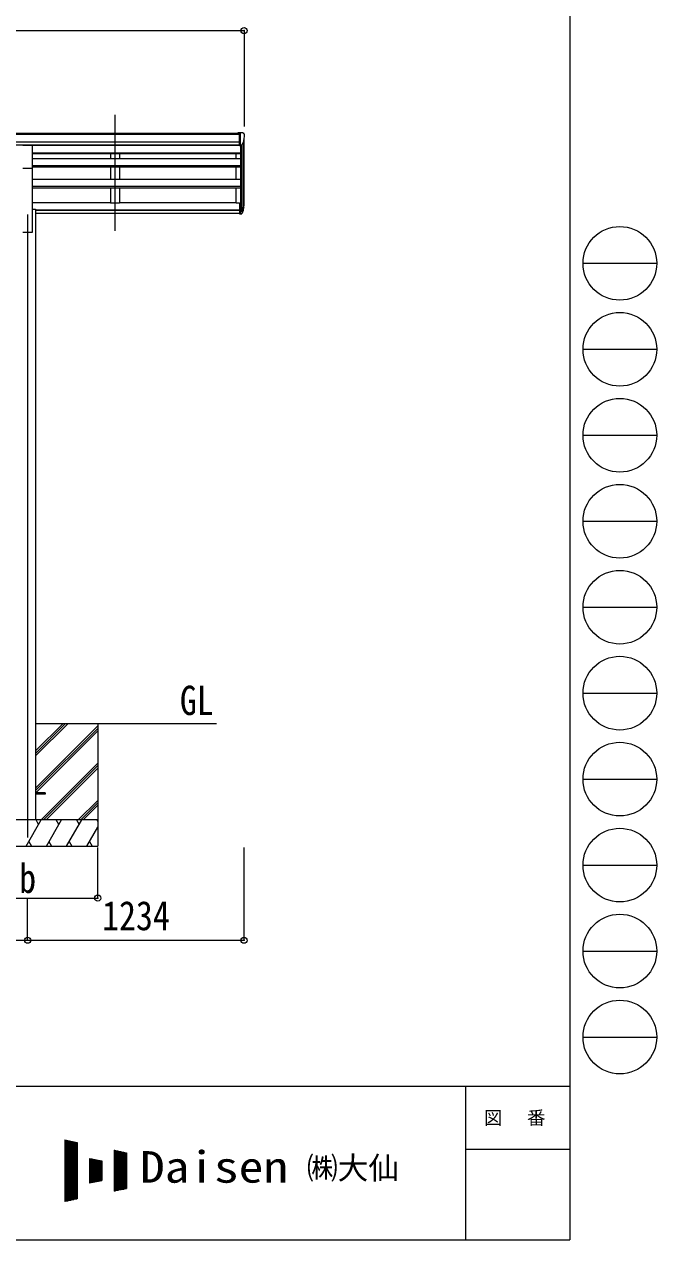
# Model space of a CAD drawing. Units: millimetres at full size; details may follow other scales. Extents: x -9783 to 33769, y -6828 to 6752.
# Drawn here: x 6287 to 9892, y -6828 to 99 of the extents above; entities that cross this region are included whole.
import ezdxf
from ezdxf.enums import TextEntityAlignment as Align

# ---------------------------------------------------------------- set-up
doc = ezdxf.new("R2010")
doc.units = ezdxf.units.MM
doc.header["$LTSCALE"] = 35
doc.header["$PDMODE"] = 32
doc.header["$PDSIZE"] = 35
for name, color, linetype, lineweight in [('0-0_0', 7, 'Continuous', 9), ('0-1_本体', 4, 'Continuous', 9), ('0-2_部品', 7, 'Continuous', 9), ('0-8_PARTS2', 2, 'Continuous', 9), ('0-A_寸法', 6, 'Continuous', 9), ('F-0_240', 7, 'Continuous', 9)]:
    doc.layers.add(name, color=color, linetype=linetype, lineweight=lineweight)
doc.styles.add('ＭＳ ゴシック', font='')
doc.styles.get('ＭＳ ゴシック').set_extended_font_data('MS Gothic')

msp = doc.modelspace()

# ---------------------------------------------------------------- linework, layer by layer
at = {"layer": '0-0_0'}
for p, q in [((6351.4, -3884.99), (7382.2, -3884.99)), ((6351.4, -4070.62), (6537.04, -3884.99)), ((6351.4, -4056.48), (6522.89, -3884.99)), ((6351.4, -4042.33), (6508.75, -3884.99)), ((6351.4, -4254.46), (6706.2, -3899.67)), ((6351.4, -4268.61), (6706.2, -3913.81)), ((6353.66, -4280.49), (6706.2, -3927.95)), ((6706.2, -3884.99), (6706.2, -4584.99)), ((6383.01, -4434.99), (6706.2, -4111.8)), ((6397.15, -4434.99), (6706.2, -4125.94)), ((6411.3, -4434.99), (6706.2, -4140.08)), ((6595.15, -4434.99), (6706.2, -4323.93)), ((6609.29, -4434.99), (6706.2, -4338.07)), ((6623.43, -4434.99), (6706.2, -4352.21)), ((6706.2, -4434.99), (5906.2, -4434.99)), ((6297.36, -4584.99), (6383.96, -4434.99)), ((6368.96, -4460.97), (6353.96, -4434.99)), ((6412.83, -4584.99), (6499.43, -4434.99)), ((6484.43, -4460.97), (6469.43, -4434.99)), ((6528.3, -4584.99), (6614.9, -4434.99)), ((6584.9, -4434.99), (6599.9, -4460.97)), ((6643.77, -4584.99), (6706.2, -4476.85)), ((6700.37, -4434.99), (6706.2, -4445.09)), ((6312.36, -4559.01), (6327.36, -4584.99)), ((6427.83, -4559.01), (6442.83, -4584.99)), ((6543.3, -4559.01), (6558.3, -4584.99)), ((6658.77, -4559.01), (6673.77, -4584.99)), ((5906.2, -4584.99), (6706.2, -4584.99))]:
    msp.add_line(p, q, dxfattribs=at)
at = {"layer": '0-1_本体'}
for p, q in [((1798.7, -520.87), (7513.7, -520.87)), ((1798.7, -526.22), (7513.7, -526.22)), ((1798.7, -569.74), (7513.7, -569.75)), ((1798.7, -587.42), (7513.7, -587.42)), ((7513.7, -589.91), (6333.7, -589.91)), ((7520.2, -592.26), (6333.7, -592.26)), ((6779.2, -589.79), (6779.2, -592.26)), ((6829.2, -589.79), (6829.2, -592.26)), ((7520.2, -592.25), (7520.2, -919.69)), ((7526.2, -591.77), (7526.2, -964.13)), ((7535.92, -576.42), (7535.92, -946.13)), ((7540.2, -921.86), (7540.2, -557.62)), ((7520.2, -634.45), (6333.7, -634.45)), ((7520.2, -635.84), (6333.7, -635.84)), ((7520.2, -639.53), (6333.7, -639.53)), ((7520.2, -666.78), (6333.7, -666.78)), ((6779.2, -639.53), (6779.2, -666.78)), ((6829.2, -639.53), (6829.2, -666.78)), ((7495.2, -666.78), (7495.2, -639.53)), ((7520.2, -707.51), (6333.7, -707.51)), ((7520.2, -708.99), (6333.7, -708.99)), ((7520.2, -715.8), (6333.7, -715.8)), ((6333.7, -1084.99), (6333.7, -721.05)), ((6779.2, -715.8), (6779.2, -785.29)), ((6829.2, -715.8), (6829.2, -785.29)), ((7495.2, -785.29), (7495.2, -715.8)), ((7520.2, -785.29), (6333.7, -785.29)), ((7520.2, -824.6), (6333.7, -824.6)), ((7520.2, -826.09), (6333.7, -826.09)), ((7520.2, -835.56), (6333.7, -835.56)), ((6779.2, -835.56), (6779.2, -920.52)), ((6829.2, -835.56), (6829.2, -920.52)), ((7495.2, -920.52), (7495.2, -835.56)), ((6333.7, -915.72), (6779.2, -915.72)), ((6333.7, -954.99), (6351.4, -954.99)), ((6351.4, -954.99), (6351.4, -4434.99)), ((7513.7, -960.03), (6351.4, -960.03)), ((7513.7, -961.41), (6351.4, -961.41)), ((6829.2, -920.52), (6779.2, -920.52)), ((6829.2, -915.72), (7495.2, -915.72)), ((7513.7, -920.52), (7495.2, -920.52)), ((7513.7, -978.58), (6351.4, -978.58)), ((6278.7, -1084.99), (6333.7, -1084.99))]:
    msp.add_line(p, q, dxfattribs=at)
at = {"layer": '0-2_部品'}
for p, q in [((7513.7, -519.26), (7503.7, -519.35)), ((7503.7, -520.87), (7503.7, -519.35)), ((7513.7, -591.25), (7513.7, -519.26)), ((7532.2, -519.26), (7513.7, -519.26)), ((7520.2, -592.25), (7520.2, -519.26)), ((7532.2, -519.26), (7534.54, -519.41)), ((7535.29, -519.83), (7539.36, -525.64)), ((7542.2, -528.63), (7542.2, -529.26)), ((6278.7, -589.13), (6333.7, -589.13)), ((6333.7, -721.2), (6333.7, -589.13)), ((7513.7, -591.25), (7520.2, -591.25)), ((7520.2, -592.25), (7525.41, -591.93)), ((7527.83, -590.44), (7537.1, -574.37)), ((6278.7, -721.2), (6333.7, -721.2)), ((7513.7, -919.69), (7513.7, -980.76)), ((7513.7, -919.69), (7520.2, -919.69)), ((7513.7, -958), (7520.2, -958)), ((7513.7, -963.4), (7520.2, -963.4)), ((7520.2, -919.69), (7520.2, -981.57)), ((7520.2, -964.4), (7525.34, -964.4)), ((7520.2, -966.4), (7525.05, -966.4)), ((7526.64, -963.65), (7536.39, -945.24)), ((7537.81, -945.73), (7527.65, -964.9)), ((7535.23, -962.59), (7527.65, -980.07)), ((7513.7, -980.76), (7520.2, -980.76)), ((7520.2, -981.57), (7525.05, -981.57))]:
    msp.add_line(p, q, dxfattribs=at)
at = {"layer": '0-2_部品', "color": 4}
msp.add_line((6405.8, -4280.49), (6351, -4280.49), dxfattribs=at)
msp.add_lwpolyline([(6405.8, -4280.49), (6405.8, -4289.49), (6351, -4289.49)], dxfattribs=at)
at = {"layer": '0-2_部品'}
for centre, radius, start, end in [((7534.48, -520.4), 1, 35, 86.5), ((7340.2, -529.26), 202, 347.09739, 0), ((7539.2, -528.63), 3, 0, 87), ((7525.23, -588.94), 3, 273.5, 330), ((7525.05, -963.4), 3, 270, 330), ((7525.34, -962.9), 1.5, 270, 330), ((7406.99, -926.51), 133.22, 344.28698, 356.72013), ((7452.26, -919.28), 88.05, 342.78929, 2.77608), ((7451.54, -923.56), 89.07, 345.58812, 5.50424), ((7525.05, -978.57), 3, 270, 330)]:
    msp.add_arc(centre, radius, start, end, dxfattribs=at)
at = {"layer": '0-8_PARTS2'}
for p, q in [((6804.2, -1078.78), (6804.2, -416.26)), ((6306.2, -984.99), (6306.2, -4534.99))]:
    msp.add_line(p, q, dxfattribs=at)
at = {"layer": '0-A_寸法'}
for p, q in [((1772.2, 63.37), (7540.2, 63.37)), ((7540.2, 63.37), (7540.2, -482.25)), ((6706.2, -4881.38), (6706.2, -4592.41)), ((7540.2, -5121.35), (7540.2, -4592.41)), ((5906.2, -4881.38), (6706.2, -4881.38)), ((6306.2, -5121.35), (6306.2, -4881.38)), ((3006.2, -5121.35), (6306.2, -5121.35)), ((6306.2, -5121.35), (7540.2, -5121.35))]:
    msp.add_line(p, q, dxfattribs=at)
for p in [(7540.2, 63.37), (6706.2, -4881.38), (6306.2, -5121.35), (7540.2, -5121.35)]:
    msp.add_point(p, dxfattribs=at)
at = {"layer": 'F-0_240', "color": 5}
for p, q in [((9396.97, 6751.9), (9396.97, -6828.1)), ((-9783.03, -5953.1), (9396.97, -5953.1)), ((8801.97, -5953.1), (8801.97, -6828.1)), ((8801.97, -6311.85), (9396.97, -6311.85)), ((-9783.03, -6828.1), (9396.97, -6828.1))]:
    msp.add_line(p, q, dxfattribs=at)
at = {"layer": 'F-0_240', "color": 4}
for p, q in [((9471.77, -1263.1), (9891.77, -1263.1)), ((9471.77, -1753.1), (9891.77, -1753.1)), ((9471.77, -2243.1), (9891.77, -2243.1)), ((9471.77, -2733.1), (9891.77, -2733.1)), ((9471.77, -3223.1), (9891.77, -3223.1)), ((9471.77, -3713.1), (9891.77, -3713.1)), ((9471.77, -4203.1), (9891.77, -4203.1)), ((9471.77, -4693.1), (9891.77, -4693.1)), ((9471.77, -5183.1), (9891.77, -5183.1)), ((9471.77, -5673.1), (9891.77, -5673.1))]:
    msp.add_line(p, q, dxfattribs=at)
at = {"layer": 'F-0_240'}
for p, q in [((6519.04, -6259.47), (6589.04, -6274.05)), ((6519.04, -6259.47), (6519.04, -6609.47)), ((6519.04, -6262.76), (6534.85, -6262.76)), ((6519.04, -6266.26), (6551.65, -6266.26)), ((6519.04, -6269.76), (6568.45, -6269.76)), ((6519.04, -6273.26), (6585.25, -6273.26)), ((6519.04, -6276.76), (6589.04, -6276.76)), ((6519.04, -6280.26), (6589.04, -6280.26)), ((6519.04, -6283.76), (6589.04, -6283.76)), ((6519.04, -6287.26), (6589.04, -6287.26)), ((6519.04, -6290.76), (6589.04, -6290.76)), ((6519.04, -6294.26), (6589.04, -6294.26)), ((6519.04, -6297.76), (6589.04, -6297.76)), ((6519.04, -6301.26), (6589.04, -6301.26)), ((6521.12, -6609.03), (6521.12, -6259.9)), ((6524.62, -6608.3), (6524.62, -6260.63)), ((6528.12, -6607.58), (6528.12, -6261.36)), ((6531.62, -6606.85), (6531.62, -6262.09)), ((6535.12, -6606.12), (6535.12, -6262.81)), ((6538.62, -6605.39), (6538.62, -6263.54)), ((6542.12, -6604.66), (6542.12, -6264.27)), ((6545.62, -6603.93), (6545.62, -6265)), ((6549.12, -6603.2), (6549.12, -6265.73)), ((6552.62, -6602.47), (6552.62, -6266.46)), ((6556.12, -6601.74), (6556.12, -6267.19)), ((6559.62, -6601.01), (6559.62, -6267.92)), ((6563.12, -6600.28), (6563.12, -6268.65)), ((6566.62, -6599.55), (6566.62, -6269.38)), ((6570.12, -6598.83), (6570.12, -6270.11)), ((6573.62, -6598.1), (6573.62, -6270.84)), ((6577.12, -6597.37), (6577.12, -6271.56)), ((6580.62, -6596.64), (6580.62, -6272.29)), ((6584.12, -6595.91), (6584.12, -6273.02)), ((6587.62, -6595.18), (6587.62, -6273.75)), ((6589.04, -6274.05), (6589.04, -6594.88)), ((6519.04, -6304.76), (6589.04, -6304.76)), ((6519.04, -6308.26), (6589.04, -6308.26)), ((6519.04, -6311.76), (6589.04, -6311.76)), ((6519.04, -6315.26), (6589.04, -6315.26)), ((6519.04, -6318.76), (6589.04, -6318.76)), ((6519.04, -6322.26), (6589.04, -6322.26)), ((6519.04, -6325.76), (6589.04, -6325.76)), ((6519.04, -6329.26), (6589.04, -6329.26)), ((6519.04, -6332.76), (6589.04, -6332.76)), ((6519.04, -6336.26), (6589.04, -6336.26)), ((6519.04, -6339.76), (6589.04, -6339.76)), ((6519.04, -6343.26), (6589.04, -6343.26)), ((6519.04, -6346.76), (6589.04, -6346.76)), ((6519.04, -6350.26), (6589.04, -6350.26)), ((6519.04, -6353.76), (6589.04, -6353.76)), ((6519.04, -6357.26), (6589.04, -6357.26)), ((6519.04, -6360.76), (6589.04, -6360.76)), ((6519.04, -6364.26), (6589.04, -6364.26)), ((6519.04, -6367.76), (6589.04, -6367.76)), ((6519.04, -6371.26), (6589.04, -6371.26)), ((6659.04, -6364.47), (6729.04, -6379.05)), ((6659.04, -6364.47), (6659.04, -6504.47)), ((6659.04, -6367.76), (6674.85, -6367.76)), ((6659.04, -6371.26), (6691.65, -6371.26)), ((6661.12, -6504.03), (6661.12, -6364.9)), ((6664.62, -6503.3), (6664.62, -6365.63)), ((6668.12, -6502.58), (6668.12, -6366.36)), ((6671.62, -6501.85), (6671.62, -6367.09)), ((6675.12, -6501.12), (6675.12, -6367.81)), ((6678.62, -6500.39), (6678.62, -6368.54)), ((6682.12, -6499.66), (6682.12, -6369.27)), ((6685.62, -6498.93), (6685.62, -6370)), ((6689.12, -6498.2), (6689.12, -6370.73)), ((6692.62, -6497.47), (6692.62, -6371.46)), ((6696.12, -6496.74), (6696.12, -6372.19)), ((6699.62, -6496.01), (6699.62, -6372.92)), ((6799.04, -6317.8), (6869.04, -6332.38)), ((6799.04, -6317.8), (6799.04, -6551.13)), ((6799.04, -6318.76), (6803.65, -6318.76)), ((6799.04, -6322.26), (6820.45, -6322.26)), ((6799.04, -6325.76), (6837.25, -6325.76)), ((6799.04, -6329.26), (6854.05, -6329.26)), ((6799.04, -6332.76), (6869.04, -6332.76)), ((6799.04, -6336.26), (6869.04, -6336.26)), ((6799.04, -6339.76), (6869.04, -6339.76)), ((6799.04, -6343.26), (6869.04, -6343.26)), ((6799.04, -6346.76), (6869.04, -6346.76)), ((6799.04, -6350.26), (6869.04, -6350.26)), ((6799.04, -6353.76), (6869.04, -6353.76)), ((6799.04, -6357.26), (6869.04, -6357.26)), ((6799.04, -6360.76), (6869.04, -6360.76)), ((6799.04, -6364.26), (6869.04, -6364.26)), ((6799.04, -6367.76), (6869.04, -6367.76)), ((6799.04, -6371.26), (6869.04, -6371.26)), ((6801.12, -6550.7), (6801.12, -6318.23)), ((6804.62, -6549.97), (6804.62, -6318.96)), ((6808.12, -6549.24), (6808.12, -6319.69)), ((6811.62, -6548.51), (6811.62, -6320.42)), ((6815.12, -6547.78), (6815.12, -6321.15)), ((6818.62, -6547.05), (6818.62, -6321.88)), ((6822.12, -6546.33), (6822.12, -6322.61)), ((6825.62, -6545.6), (6825.62, -6323.34)), ((6829.12, -6544.87), (6829.12, -6324.06)), ((6832.62, -6544.14), (6832.62, -6324.79)), ((6836.12, -6543.41), (6836.12, -6325.52)), ((6839.62, -6542.68), (6839.62, -6326.25)), ((6843.12, -6541.95), (6843.12, -6326.98)), ((6846.62, -6541.22), (6846.62, -6327.71)), ((6850.12, -6540.49), (6850.12, -6328.44)), ((6853.62, -6539.76), (6853.62, -6329.17)), ((6857.12, -6539.03), (6857.12, -6329.9)), ((6860.62, -6538.3), (6860.62, -6330.63)), ((6864.12, -6537.58), (6864.12, -6331.36)), ((6867.62, -6536.85), (6867.62, -6332.09)), ((6869.04, -6332.38), (6869.04, -6536.55)), ((6519.04, -6374.76), (6589.04, -6374.76)), ((6519.04, -6378.26), (6589.04, -6378.26)), ((6519.04, -6381.76), (6589.04, -6381.76)), ((6519.04, -6385.26), (6589.04, -6385.26)), ((6519.04, -6388.76), (6589.04, -6388.76)), ((6519.04, -6392.26), (6589.04, -6392.26)), ((6519.04, -6395.76), (6589.04, -6395.76)), ((6519.04, -6399.26), (6589.04, -6399.26)), ((6519.04, -6402.76), (6589.04, -6402.76)), ((6519.04, -6406.26), (6589.04, -6406.26)), ((6519.04, -6409.76), (6589.04, -6409.76)), ((6519.04, -6413.26), (6589.04, -6413.26)), ((6519.04, -6416.76), (6589.04, -6416.76)), ((6519.04, -6420.26), (6589.04, -6420.26)), ((6519.04, -6423.76), (6589.04, -6423.76)), ((6519.04, -6427.26), (6589.04, -6427.26)), ((6519.04, -6430.76), (6589.04, -6430.76)), ((6519.04, -6434.26), (6589.04, -6434.26)), ((6519.04, -6437.76), (6589.04, -6437.76)), ((6519.04, -6441.26), (6589.04, -6441.26)), ((6659.04, -6374.76), (6708.45, -6374.76)), ((6659.04, -6378.26), (6725.25, -6378.26)), ((6659.04, -6381.76), (6729.04, -6381.76)), ((6659.04, -6385.26), (6729.04, -6385.26)), ((6659.04, -6388.76), (6729.04, -6388.76)), ((6659.04, -6392.26), (6729.04, -6392.26)), ((6659.04, -6395.76), (6729.04, -6395.76)), ((6659.04, -6399.26), (6729.04, -6399.26)), ((6659.04, -6402.76), (6729.04, -6402.76)), ((6659.04, -6406.26), (6729.04, -6406.26)), ((6659.04, -6409.76), (6729.04, -6409.76)), ((6659.04, -6413.26), (6729.04, -6413.26)), ((6659.04, -6416.76), (6729.04, -6416.76)), ((6659.04, -6420.26), (6729.04, -6420.26)), ((6659.04, -6423.76), (6729.04, -6423.76)), ((6659.04, -6427.26), (6729.04, -6427.26)), ((6659.04, -6430.76), (6729.04, -6430.76)), ((6659.04, -6434.26), (6729.04, -6434.26)), ((6659.04, -6437.76), (6729.04, -6437.76)), ((6659.04, -6441.26), (6729.04, -6441.26)), ((6703.12, -6495.28), (6703.12, -6373.65)), ((6706.62, -6494.55), (6706.62, -6374.38)), ((6710.12, -6493.83), (6710.12, -6375.11)), ((6713.62, -6493.1), (6713.62, -6375.84)), ((6717.12, -6492.37), (6717.12, -6376.56)), ((6720.62, -6491.64), (6720.62, -6377.29)), ((6724.12, -6490.91), (6724.12, -6378.02)), ((6727.62, -6490.18), (6727.62, -6378.75)), ((6729.04, -6379.05), (6729.04, -6489.88)), ((6799.04, -6374.76), (6869.04, -6374.76)), ((6799.04, -6378.26), (6869.04, -6378.26)), ((6799.04, -6381.76), (6869.04, -6381.76)), ((6799.04, -6385.26), (6869.04, -6385.26)), ((6799.04, -6388.76), (6869.04, -6388.76)), ((6799.04, -6392.26), (6869.04, -6392.26)), ((6799.04, -6395.76), (6869.04, -6395.76)), ((6799.04, -6399.26), (6869.04, -6399.26)), ((6799.04, -6402.76), (6869.04, -6402.76)), ((6799.04, -6406.26), (6869.04, -6406.26)), ((6799.04, -6409.76), (6869.04, -6409.76)), ((6799.04, -6413.26), (6869.04, -6413.26)), ((6799.04, -6416.76), (6869.04, -6416.76)), ((6799.04, -6420.26), (6869.04, -6420.26)), ((6799.04, -6423.76), (6869.04, -6423.76)), ((6799.04, -6427.26), (6869.04, -6427.26)), ((6799.04, -6430.76), (6869.04, -6430.76)), ((6799.04, -6434.26), (6869.04, -6434.26)), ((6799.04, -6437.76), (6869.04, -6437.76)), ((6799.04, -6441.26), (6869.04, -6441.26)), ((6519.04, -6444.76), (6589.04, -6444.76)), ((6519.04, -6448.26), (6589.04, -6448.26)), ((6519.04, -6451.76), (6589.04, -6451.76)), ((6519.04, -6455.26), (6589.04, -6455.26)), ((6519.04, -6458.76), (6589.04, -6458.76)), ((6519.04, -6462.26), (6589.04, -6462.26)), ((6519.04, -6465.76), (6589.04, -6465.76)), ((6519.04, -6469.26), (6589.04, -6469.26)), ((6519.04, -6472.76), (6589.04, -6472.76)), ((6519.04, -6476.26), (6589.04, -6476.26)), ((6519.04, -6479.76), (6589.04, -6479.76)), ((6519.04, -6483.26), (6589.04, -6483.26)), ((6519.04, -6486.76), (6589.04, -6486.76)), ((6519.04, -6490.26), (6589.04, -6490.26)), ((6519.04, -6493.76), (6589.04, -6493.76)), ((6519.04, -6497.26), (6589.04, -6497.26)), ((6519.04, -6500.76), (6589.04, -6500.76)), ((6519.04, -6504.26), (6589.04, -6504.26)), ((6519.04, -6507.76), (6589.04, -6507.76)), ((6519.04, -6511.26), (6589.04, -6511.26)), ((6659.04, -6444.76), (6729.04, -6444.76)), ((6659.04, -6448.26), (6729.04, -6448.26)), ((6659.04, -6451.76), (6729.04, -6451.76)), ((6659.04, -6455.26), (6729.04, -6455.26)), ((6659.04, -6458.76), (6729.04, -6458.76)), ((6659.04, -6462.26), (6729.04, -6462.26)), ((6659.04, -6465.76), (6729.04, -6465.76)), ((6659.04, -6469.26), (6729.04, -6469.26)), ((6659.04, -6472.76), (6729.04, -6472.76)), ((6659.04, -6476.26), (6729.04, -6476.26)), ((6659.04, -6479.76), (6729.04, -6479.76)), ((6659.04, -6483.26), (6729.04, -6483.26)), ((6659.04, -6486.76), (6729.04, -6486.76)), ((6659.04, -6504.47), (6729.04, -6489.88)), ((6659.04, -6490.26), (6727.23, -6490.26)), ((6659.04, -6493.76), (6710.43, -6493.76)), ((6659.04, -6497.26), (6693.63, -6497.26)), ((6659.04, -6500.76), (6676.83, -6500.76)), ((6659.04, -6504.26), (6660.03, -6504.26)), ((6799.04, -6444.76), (6869.04, -6444.76)), ((6799.04, -6448.26), (6869.04, -6448.26)), ((6799.04, -6451.76), (6869.04, -6451.76)), ((6799.04, -6455.26), (6869.04, -6455.26)), ((6799.04, -6458.76), (6869.04, -6458.76)), ((6799.04, -6462.26), (6869.04, -6462.26)), ((6799.04, -6465.76), (6869.04, -6465.76)), ((6799.04, -6469.26), (6869.04, -6469.26)), ((6799.04, -6472.76), (6869.04, -6472.76)), ((6799.04, -6476.26), (6869.04, -6476.26)), ((6799.04, -6479.76), (6869.04, -6479.76)), ((6799.04, -6483.26), (6869.04, -6483.26)), ((6799.04, -6486.76), (6869.04, -6486.76)), ((6799.04, -6490.26), (6869.04, -6490.26)), ((6799.04, -6493.76), (6869.04, -6493.76)), ((6799.04, -6497.26), (6869.04, -6497.26)), ((6799.04, -6500.76), (6869.04, -6500.76)), ((6799.04, -6504.26), (6869.04, -6504.26)), ((6799.04, -6507.76), (6869.04, -6507.76)), ((6799.04, -6511.26), (6869.04, -6511.26)), ((6519.04, -6514.76), (6589.04, -6514.76)), ((6519.04, -6518.26), (6589.04, -6518.26)), ((6519.04, -6521.76), (6589.04, -6521.76)), ((6519.04, -6525.26), (6589.04, -6525.26)), ((6519.04, -6528.76), (6589.04, -6528.76)), ((6519.04, -6532.26), (6589.04, -6532.26)), ((6519.04, -6535.76), (6589.04, -6535.76)), ((6519.04, -6539.26), (6589.04, -6539.26)), ((6519.04, -6542.76), (6589.04, -6542.76)), ((6519.04, -6546.26), (6589.04, -6546.26)), ((6519.04, -6549.76), (6589.04, -6549.76)), ((6519.04, -6553.26), (6589.04, -6553.26)), ((6519.04, -6556.76), (6589.04, -6556.76)), ((6519.04, -6560.26), (6589.04, -6560.26)), ((6519.04, -6563.76), (6589.04, -6563.76)), ((6519.04, -6567.26), (6589.04, -6567.26)), ((6519.04, -6570.76), (6589.04, -6570.76)), ((6519.04, -6574.26), (6589.04, -6574.26)), ((6519.04, -6577.76), (6589.04, -6577.76)), ((6799.04, -6514.76), (6869.04, -6514.76)), ((6799.04, -6518.26), (6869.04, -6518.26)), ((6799.04, -6521.76), (6869.04, -6521.76)), ((6799.04, -6525.26), (6869.04, -6525.26)), ((6799.04, -6528.76), (6869.04, -6528.76)), ((6799.04, -6532.26), (6869.04, -6532.26)), ((6799.04, -6535.76), (6869.04, -6535.76)), ((6869.04, -6536.55), (6799.04, -6551.13)), ((6799.04, -6539.26), (6856.03, -6539.26)), ((6799.04, -6542.76), (6839.23, -6542.76)), ((6799.04, -6546.26), (6822.43, -6546.26)), ((6799.04, -6549.76), (6805.63, -6549.76)), ((6519.04, -6581.26), (6589.04, -6581.26)), ((6519.04, -6584.76), (6589.04, -6584.76)), ((6519.04, -6588.26), (6589.04, -6588.26)), ((6519.04, -6591.76), (6589.04, -6591.76)), ((6589.04, -6594.88), (6519.04, -6609.47)), ((6519.04, -6595.26), (6587.23, -6595.26)), ((6519.04, -6598.76), (6570.43, -6598.76)), ((6519.04, -6602.26), (6553.63, -6602.26)), ((6519.04, -6605.76), (6536.83, -6605.76)), ((6519.04, -6609.26), (6520.03, -6609.26))]:
    msp.add_line(p, q, dxfattribs=at)
at = {"layer": 'F-0_240', "color": 4}
for centre in [(9681.77, -1263.1), (9681.77, -1753.1), (9681.77, -2243.1), (9681.77, -2733.1), (9681.77, -3223.1), (9681.77, -3713.1), (9681.77, -4203.1), (9681.77, -4693.1), (9681.77, -5183.1), (9681.77, -5673.1)]:
    msp.add_circle(centre, 210, dxfattribs=at)

# ---------------------------------------------------------------- texts
at = {"layer": '0-0_0', "style": 'ＭＳ ゴシック', "width": 0.85}
msp.add_text('GL', height=166.8, dxfattribs=at).set_placement((7173.96, -3887.42), align=Align.BOTTOM_LEFT)
at = {"layer": '0-A_寸法', "color": 7, "style": 'ＭＳ ゴシック', "width": 0.85}
for s, p in [('b', (6258.08, -4901.38)), ('1234', (6730.7, -5114.35))]:
    msp.add_text(s, height=166.8, dxfattribs=at).set_placement(p, align=Align.BOTTOM_LEFT)
at = {"layer": 'F-0_240', "style": 'ＭＳ ゴシック', "width": 1.15}
msp.add_text('Daisen', height=179.6, dxfattribs=at).set_placement((6947.05, -6556.97), align=Align.BOTTOM_LEFT)
at = {"layer": 'F-0_240', "style": 'ＭＳ ゴシック'}
msp.add_text('㈱大仙\u3000', height=128.3, dxfattribs=at).set_placement((7898.35, -6521.97), align=Align.BOTTOM_LEFT)
at = {"layer": 'F-0_240', "insert": (8906.97, -6180.6), "char_height": 76.98, "attachment_point": 7, "style": 'ＭＳ ゴシック'}
msp.add_mtext('\\T1.17;図\u3000番', dxfattribs=at)

doc.saveas('drawing.dxf')
